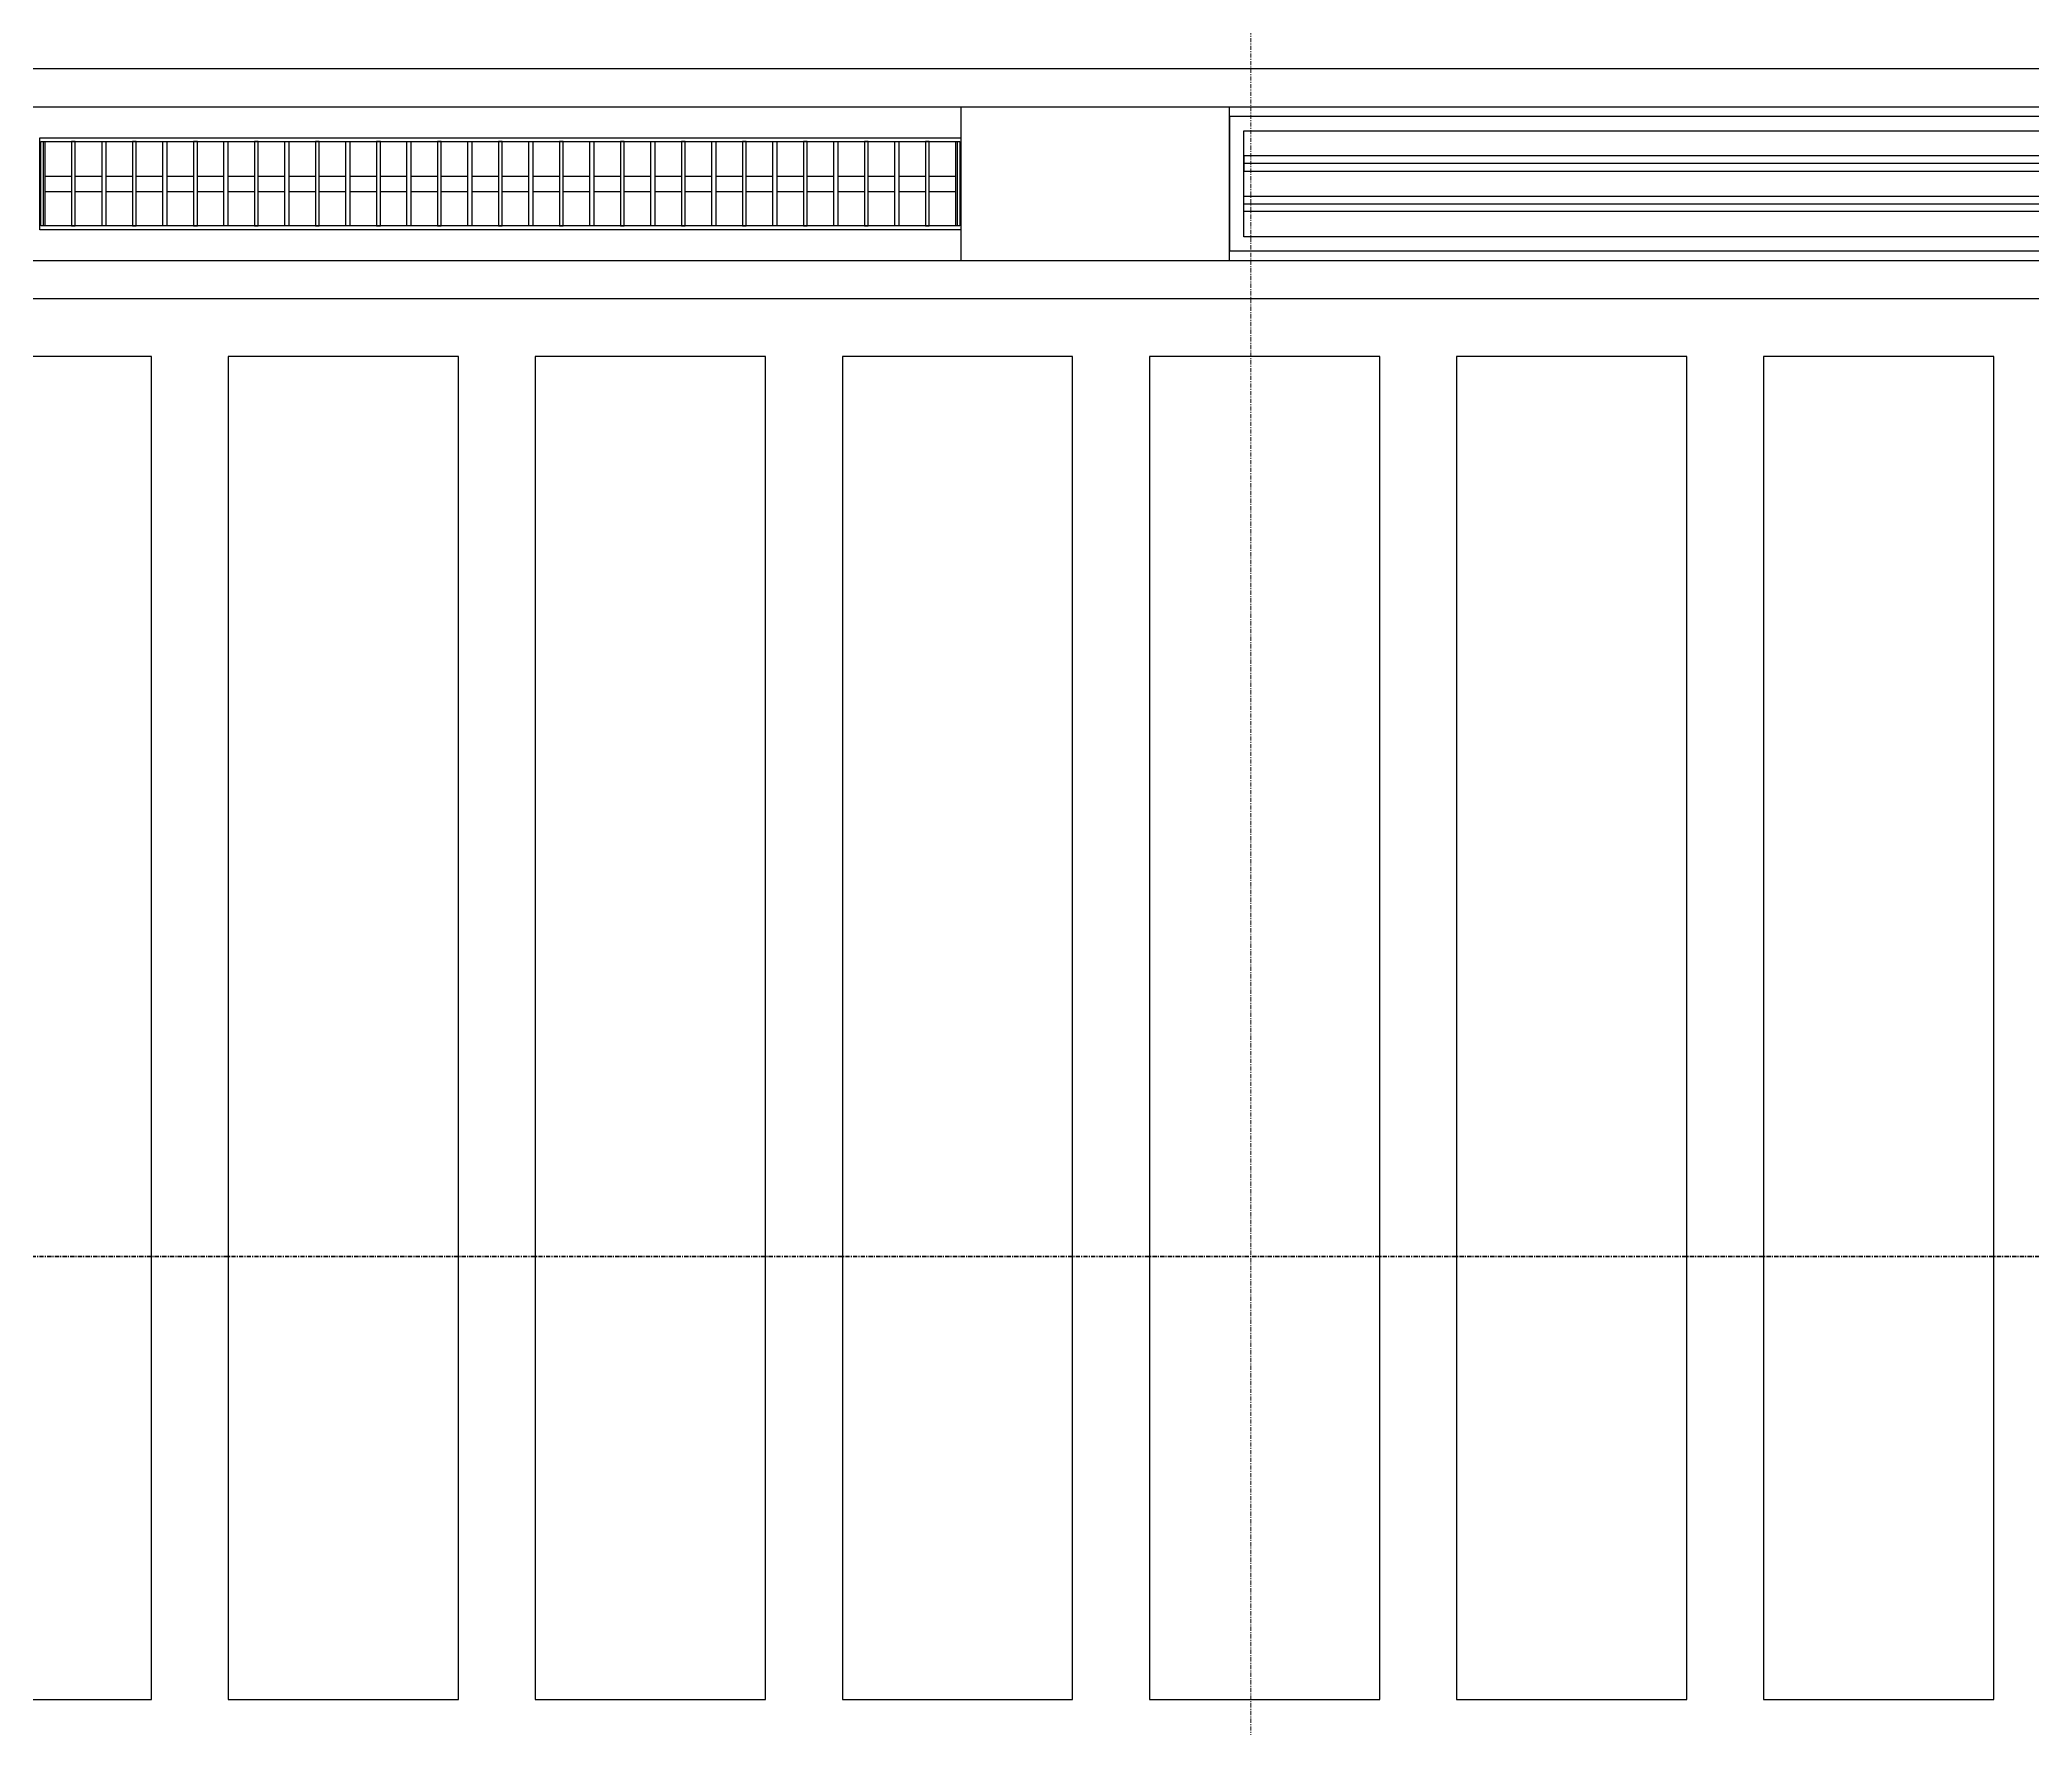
# Model space of a CAD drawing. Header units: millimetres. Extents: x -920231 to -841213, y -17301 to 22361.
# Drawn here: x -860260 to -857664, y -2203 to -3 of the extents above; entities that cross this region are included whole.
import ezdxf
from ezdxf.enums import TextEntityAlignment as Align
from ezdxf.xclip import XClip

# ---------------------------------------------------------------- set-up
doc = ezdxf.new("R2010")
doc.units = ezdxf.units.MM
doc.header["$XCLIPFRAME"] = 0
doc.linetypes.add('DPA_Grid _ Level 100', pattern=[10, 5.5, -1.6, 1.3, -1.6])
for name, color, linetype in [('000 - WIPEOUT', 250, 'Continuous'), ('001 - ASCESSORIES', 251, 'Continuous'), ('A04_TUBE SERIES', 2, 'Continuous'), ('A11_ALU.SOLID SHEET', 2, 'Continuous')]:
    doc.layers.add(name, color=color, linetype=linetype)
for name, color, linetype, lineweight in [('008 - LIGHTING', 1, 'Continuous', 9), ('G-ANNO-SECL', 3, 'Continuous', 9), ('S-GRID', 251, 'Continuous', 9)]:
    doc.layers.add(name, color=color, linetype=linetype, lineweight=lineweight)

# ---------------------------------------------------------------- blocks, each defined once
blk = doc.blocks.new('*U2141')
at = {"layer": 'S-GRID', "linetype": 'DPA_Grid _ Level 100'}
blk.add_line((11400, -20855.1), (11400, 16910.1), dxfattribs=at)
blk = doc.blocks.new('*U1372')
blk.add_wipeout([(-25, 0), (25, 0), (25, 23047.7), (-25, 22997.7)]).dxf.layer = '000 - WIPEOUT'
at = {"layer": 'A04_TUBE SERIES', "color": 0}
blk.add_lwpolyline([(-25, 0), (25, 0), (25, 23047.7), (-25, 22997.7)], close=True, dxfattribs=at)
at = {"layer": 'Defpoints', "color": 250, "flags": 1}
blk.add_attdef('EXTR.OVL-LENGTH_', (-33.1, -9), '', height=5, dxfattribs=at)
blk = doc.blocks.new('*U1373')
blk.add_wipeout([(-25, 0), (25, 0), (25, 22797.7), (-25, 22747.7)]).dxf.layer = '000 - WIPEOUT'
at = {"layer": 'A04_TUBE SERIES', "color": 0}
blk.add_lwpolyline([(-25, 0), (25, 0), (25, 22797.7), (-25, 22747.7)], close=True, dxfattribs=at)
at = {"layer": 'Defpoints', "color": 250, "flags": 1}
blk.add_attdef('EXTR.OVL-LENGTH_', (-33.1, -9), '', height=5, dxfattribs=at)
blk = doc.blocks.new('*U1351')
at = {"color": 1}
blk.add_wipeout([(600, -60), (-600, -60), (-600, 60), (600, 60)], dxfattribs=at).dxf.layer = '000 - WIPEOUT'
at = {"layer": '001 - ASCESSORIES', "color": 0}
blk.add_lwpolyline([(600, -60), (-600, -60), (-600, 60), (600, 60)], close=True, dxfattribs=at)
at = {"layer": '001 - ASCESSORIES'}
for points in [[(-593.5, -55), (-598.5, -55), (-598.5, 55), (-593.5, 55)], [(595, -55), (-595, -55), (-595, 55), (595, 55)], [(-558.8, -55), (-553.8, -55), (-553.8, 55), (-558.8, 55)], [(-514, -55), (-519, -55), (-519, 55), (-514, 55)], [(-479.3, -55), (-474.3, -55), (-474.3, 55), (-479.3, 55)], [(-434.6, -55), (-439.6, -55), (-439.6, 55), (-434.6, 55)], [(-399.8, -55), (-394.8, -55), (-394.8, 55), (-399.8, 55)], [(-355.1, -55), (-360.1, -55), (-360.1, 55), (-355.1, 55)], [(-320.4, -55), (-315.4, -55), (-315.4, 55), (-320.4, 55)], [(-275.6, -55), (-280.6, -55), (-280.6, 55), (-275.6, 55)], [(-240.9, -55), (-235.9, -55), (-235.9, 55), (-240.9, 55)], [(-196.2, -55), (-201.2, -55), (-201.2, 55), (-196.2, 55)], [(-161.4, -55), (-156.4, -55), (-156.4, 55), (-161.4, 55)], [(-116.7, -55), (-121.7, -55), (-121.7, 55), (-116.7, 55)], [(-82, -55), (-77, -55), (-77, 55), (-82, 55)], [(-37.2, -55), (-42.2, -55), (-42.2, 55), (-37.2, 55)], [(-2.5, -55), (2.5, -55), (2.5, 55), (-2.5, 55)], [(42.2, -55), (37.2, -55), (37.2, 55), (42.2, 55)], [(77, -55), (82, -55), (82, 55), (77, 55)], [(121.7, -55), (116.7, -55), (116.7, 55), (121.7, 55)], [(156.4, -55), (161.4, -55), (161.4, 55), (156.4, 55)], [(201.2, -55), (196.2, -55), (196.2, 55), (201.2, 55)], [(235.9, -55), (240.9, -55), (240.9, 55), (235.9, 55)], [(280.6, -55), (275.6, -55), (275.6, 55), (280.6, 55)], [(315.4, -55), (320.4, -55), (320.4, 55), (315.4, 55)], [(360.1, -55), (355.1, -55), (355.1, 55), (360.1, 55)], [(394.8, -55), (399.8, -55), (399.8, 55), (394.8, 55)], [(439.6, -55), (434.6, -55), (434.6, 55), (439.6, 55)], [(474.3, -55), (479.3, -55), (479.3, 55), (474.3, 55)], [(519, -55), (514, -55), (514, 55), (519, 55)], [(553.8, -55), (558.8, -55), (558.8, 55), (553.8, 55)], [(598.5, -55), (593.5, -55), (593.5, 55), (598.5, 55)]]:
    blk.add_lwpolyline(points, close=True, dxfattribs=at)
for points in [[(-593.5, 10), (-558.8, 10)], [(-553.8, 10), (-519, 10)], [(-514, 10), (-479.3, 10)], [(-474.3, 10), (-439.6, 10)], [(-434.6, 10), (-399.8, 10)], [(-394.8, 10), (-360.1, 10)], [(-355.1, 10), (-320.4, 10)], [(-315.4, 10), (-280.6, 10)], [(-275.6, 10), (-240.9, 10)], [(-235.9, 10), (-201.2, 10)], [(-196.2, 10), (-161.4, 10)], [(-156.4, 10), (-121.7, 10)], [(-116.7, 10), (-82, 10)], [(-77, 10), (-42.2, 10)], [(-37.2, 10), (-2.5, 10)], [(2.5, 10), (37.2, 10)], [(42.2, 10), (77, 10)], [(82, 10), (116.7, 10)], [(121.7, 10), (156.4, 10)], [(161.4, 10), (196.2, 10)], [(201.2, 10), (235.9, 10)], [(240.9, 10), (275.6, 10)], [(280.6, 10), (315.4, 10)], [(320.4, 10), (355.1, 10)], [(360.1, 10), (394.8, 10)], [(399.8, 10), (434.6, 10)], [(439.6, 10), (474.3, 10)], [(479.3, 10), (514, 10)], [(519, 10), (553.8, 10)], [(558.8, 10), (593.5, 10)], [(-593.5, -10), (-558.8, -10)], [(-553.8, -10), (-519, -10)], [(-514, -10), (-479.3, -10)], [(-474.3, -10), (-439.6, -10)], [(-434.6, -10), (-399.8, -10)], [(-394.8, -10), (-360.1, -10)], [(-355.1, -10), (-320.4, -10)], [(-315.4, -10), (-280.6, -10)], [(-275.6, -10), (-240.9, -10)], [(-235.9, -10), (-201.2, -10)], [(-196.2, -10), (-161.4, -10)], [(-156.4, -10), (-121.7, -10)], [(-116.7, -10), (-82, -10)], [(-77, -10), (-42.2, -10)], [(-37.2, -10), (-2.5, -10)], [(2.5, -10), (37.2, -10)], [(42.2, -10), (77, -10)], [(82, -10), (116.7, -10)], [(121.7, -10), (156.4, -10)], [(161.4, -10), (196.2, -10)], [(201.2, -10), (235.9, -10)], [(240.9, -10), (275.6, -10)], [(280.6, -10), (315.4, -10)], [(320.4, -10), (355.1, -10)], [(360.1, -10), (394.8, -10)], [(399.8, -10), (434.6, -10)], [(439.6, -10), (474.3, -10)], [(479.3, -10), (514, -10)], [(519, -10), (553.8, -10)], [(558.8, -10), (593.5, -10)]]:
    blk.add_lwpolyline(points, dxfattribs=at)
blk = doc.blocks.new('*U1348')
at = {"layer": '001 - ASCESSORIES', "color": 0, "linetype": 'ByBlock'}
blk.add_lwpolyline([(800, 87.5), (-800, 87.5), (-800, -87.5), (800, -87.5)], close=True, dxfattribs=at)
at = {"layer": '001 - ASCESSORIES', "linetype": 'ByBlock'}
for points in [[(-781.5, 69), (781.5, 69), (781.5, -69), (-781.5, -69)], [(781.5, 36.3), (-781.5, 36.3), (-781.5, 16.3), (781.5, 16.3)], [(-781.5, -16.3), (781.5, -16.3), (781.5, -36.3), (-781.5, -36.3)]]:
    blk.add_lwpolyline(points, close=True, dxfattribs=at)
for points in [[(781.5, 26.3), (-781.5, 26.3)], [(-781.5, -26.3), (781.5, -26.3)]]:
    blk.add_lwpolyline(points, dxfattribs=at)
blk = doc.blocks.new('*U1408')
blk.add_point((0, 0))
at = {"layer": 'Defpoints', "color": 250}
blk.add_text('AL.SHEET-HAT-TYPE-C', height=7, rotation=270, dxfattribs=at).set_placement((15, 0), align=Align.BOTTOM_CENTER)
blk.add_wipeout([(0, -100), (350, -100), (350, 100), (0, 100)]).dxf.layer = '000 - WIPEOUT'
at = {"layer": 'A11_ALU.SOLID SHEET', "color": 0}
blk.add_lwpolyline([(0, -100), (350, -100), (350, 100), (0, 100)], close=True, dxfattribs=at)
blk = doc.blocks.new('*U1480')
at = {"color": 3}
for points in [[(-875, -2050), (875, -2050), (875, -2350), (-875, -2350)], [(-875, -2450), (875, -2450), (875, -2750), (-875, -2750)], [(-875, -2850), (875, -2850), (875, -3150), (-875, -3150)], [(-875, -3250), (875, -3250), (875, -3550), (-875, -3550)], [(-875, -3650), (875, -3650), (875, -3950), (-875, -3950)], [(-875, -4050), (875, -4050), (875, -4350), (-875, -4350)], [(-875, -4450), (875, -4450), (875, -4750), (-875, -4750)]]:
    blk.add_wipeout(points, dxfattribs=at).dxf.layer = '000 - WIPEOUT'
at = {"layer": 'A11_ALU.SOLID SHEET', "color": 0, "linetype": 'ByBlock'}
for points in [[(-875, -2350), (875, -2350), (875, -2050), (-875, -2050)], [(-875, -2750), (875, -2750), (875, -2450), (-875, -2450)], [(-875, -3150), (875, -3150), (875, -2850), (-875, -2850)], [(-875, -3550), (875, -3550), (875, -3250), (-875, -3250)], [(-875, -3950), (875, -3950), (875, -3650), (-875, -3650)], [(-875, -4350), (875, -4350), (875, -4050), (-875, -4050)], [(-875, -4750), (875, -4750), (875, -4450), (-875, -4450)]]:
    blk.add_lwpolyline(points, close=True, dxfattribs=at)
blk = doc.blocks.new('*U1512')
at = {"layer": 'A11_ALU.SOLID SHEET', "color": 1}
blk.add_blockref('*U1408', (-114377.5, -3769.5), dxfattribs=at)
at = {"layer": 'A11_ALU.SOLID SHEET', "linetype": 'ByBlock', "rotation": 90}
blk.add_blockref('*U1480', (-117782, -4869.5), dxfattribs=at)
at = {"layer": '008 - LIGHTING'}
for name, p in [('*U1348', (-113227.5, -3769.5)), ('*U1351', (-114977.5, -3769.5))]:
    blk.add_blockref(name, p, dxfattribs=at)
at = {"layer": 'A04_TUBE SERIES', "linetype": 'ByBlock', "xscale": -1, "rotation": 90}
for name, p in [('*U1373', (-106232, -3644.5)), ('*U1372', (-106232, -3894.5))]:
    blk.add_blockref(name, p, dxfattribs=at)

msp = doc.modelspace()

# ---------------------------------------------------------------- block references
ref = msp.add_blockref('*U1512', (-744682.4, 3579))
XClip(ref).set_block_clipping_path([(-170955.001718735, -20880.0077451951), (-101425.4223389953, 14393.0014498747)])

# ---------------------------------------------------------------- next in the draw order: linework, layer by layer
at = {"layer": 'G-ANNO-SECL', "linetype": 'DPA_Grid _ Level 100', "lineweight": 50}
msp.add_line((-918400.4, -1588.3), (-846031.7, -1588.3), dxfattribs=at)

# ---------------------------------------------------------------- next in the draw order: block references
msp.add_blockref('*U2141', (-870082.4, 3579))

doc.saveas('drawing.dxf')
